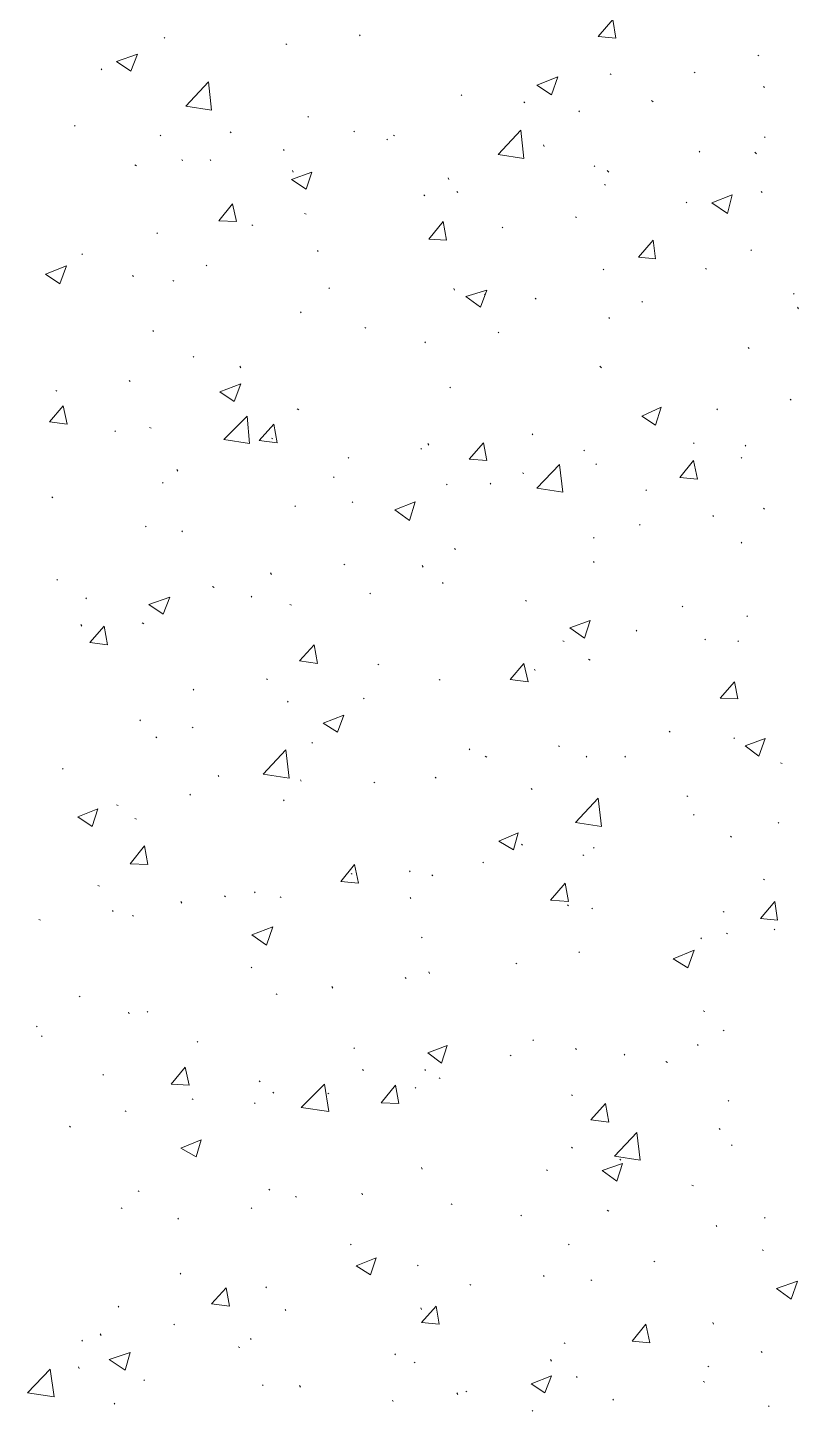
# Model space of a CAD drawing. Header units: millimetres. Extents: x 2928 to 3112, y 1220 to 1280.
# Drawn here: x 2973.707 to 2975.298, y 1248.787 to 1251.642 of the extents above; entities that cross this region are included whole.
import ezdxf

# ---------------------------------------------------------------- set-up
doc = ezdxf.new("R2010")
doc.units = ezdxf.units.MM

msp = doc.modelspace()

# ---------------------------------------------------------------- linework, layer by layer
at = {"color": 92, "linetype": 'Continuous', "lineweight": 13, "true_color": 0x00b800}
for points in [[(2974.88513, 1251.62377), (2974.91513, 1251.65877), (2974.91513, 1251.65877)], [(2974.9218, 1251.62044), (2974.91513, 1251.65877), (2974.91513, 1251.65877)], [(2973.99012, 1251.62044), (2973.98845, 1251.6221), (2973.98845, 1251.6221)], [(2974.39346, 1251.62544), (2974.39179, 1251.6271), (2974.39179, 1251.6271)], [(2974.88513, 1251.62377), (2974.9218, 1251.62044), (2974.9218, 1251.62044)], [(2974.24179, 1251.6071), (2974.24012, 1251.60877), (2974.24012, 1251.60877)], [(2973.89012, 1251.5721), (2973.93345, 1251.5871), (2973.93345, 1251.5871)], [(2973.89012, 1251.5721), (2973.92012, 1251.5521), (2973.92012, 1251.5521)], [(2973.92012, 1251.5521), (2973.93345, 1251.5871), (2973.93345, 1251.5871)], [(2975.2168, 1251.58377), (2975.21513, 1251.58544), (2975.21513, 1251.58544)], [(2973.86012, 1251.55543), (2973.85845, 1251.5571), (2973.85845, 1251.5571)], [(2974.75846, 1251.52377), (2974.8018, 1251.54043), (2974.8018, 1251.54043)], [(2974.78846, 1251.50377), (2974.8018, 1251.54043), (2974.8018, 1251.54043)], [(2974.9118, 1251.54543), (2974.91013, 1251.5471), (2974.91013, 1251.5471)], [(2975.08513, 1251.54877), (2975.08347, 1251.55043), (2975.08347, 1251.55043)], [(2974.03345, 1251.48043), (2974.08012, 1251.53043), (2974.08012, 1251.53043)], [(2974.08679, 1251.4721), (2974.08012, 1251.53043), (2974.08012, 1251.53043)], [(2974.75846, 1251.52377), (2974.78846, 1251.50377), (2974.78846, 1251.50377)], [(2975.22847, 1251.51877), (2975.2268, 1251.52043), (2975.2268, 1251.52043)], [(2974.03345, 1251.48043), (2974.08679, 1251.4721), (2974.08679, 1251.4721)], [(2974.60346, 1251.5021), (2974.60179, 1251.50377), (2974.60179, 1251.50377)], [(2974.73346, 1251.4871), (2974.73179, 1251.48877), (2974.73179, 1251.48877)], [(2974.99847, 1251.48877), (2974.99513, 1251.4921), (2974.99513, 1251.4921)], [(2974.28679, 1251.4571), (2974.28512, 1251.45877), (2974.28512, 1251.45877)], [(2974.8468, 1251.46877), (2974.84513, 1251.47043), (2974.84513, 1251.47043)], [(2973.80511, 1251.43877), (2973.80345, 1251.44043), (2973.80345, 1251.44043)], [(2974.12679, 1251.42543), (2974.12512, 1251.4271), (2974.12512, 1251.4271)], [(2974.38179, 1251.4271), (2974.38012, 1251.42877), (2974.38012, 1251.42877)], [(2974.67846, 1251.38043), (2974.72513, 1251.43043), (2974.72513, 1251.43043)], [(2974.73179, 1251.3721), (2974.72513, 1251.43043), (2974.72513, 1251.43043)], [(2973.98178, 1251.41877), (2973.98012, 1251.42043), (2973.98012, 1251.42043)], [(2974.45012, 1251.41043), (2974.44846, 1251.4121), (2974.44846, 1251.4121)], [(2974.46512, 1251.41877), (2974.46179, 1251.42043), (2974.46179, 1251.42043)], [(2974.77346, 1251.3971), (2974.7718, 1251.40043), (2974.7718, 1251.40043)], [(2975.23014, 1251.41543), (2975.22847, 1251.4171), (2975.22847, 1251.4171)], [(2974.02678, 1251.3671), (2974.02512, 1251.37043), (2974.02512, 1251.37043)], [(2974.08512, 1251.3671), (2974.08345, 1251.37043), (2974.08345, 1251.37043)], [(2974.23679, 1251.38877), (2974.23512, 1251.39043), (2974.23512, 1251.39043)], [(2974.67846, 1251.38043), (2974.73179, 1251.3721), (2974.73179, 1251.3721)], [(2975.09513, 1251.38543), (2975.09347, 1251.3871), (2975.09347, 1251.3871)], [(2975.2118, 1251.3821), (2975.20847, 1251.38543), (2975.20847, 1251.38543)], [(2973.93178, 1251.3571), (2973.92845, 1251.35877), (2973.92845, 1251.35877)], [(2974.25179, 1251.32876), (2974.29345, 1251.34377), (2974.29345, 1251.34377)], [(2974.25512, 1251.34377), (2974.25345, 1251.3471), (2974.25345, 1251.3471)], [(2974.28179, 1251.30876), (2974.29345, 1251.34377), (2974.29345, 1251.34377)], [(2974.87846, 1251.35543), (2974.8768, 1251.3571), (2974.8768, 1251.3571)], [(2974.9068, 1251.34377), (2974.90346, 1251.3471), (2974.90346, 1251.3471)], [(2974.25179, 1251.32876), (2974.28179, 1251.30876), (2974.28179, 1251.30876)], [(2974.57679, 1251.32876), (2974.57513, 1251.3321), (2974.57513, 1251.3321)], [(2974.90013, 1251.3171), (2974.89846, 1251.31876), (2974.89846, 1251.31876)], [(2974.10179, 1251.24376), (2974.13012, 1251.27876), (2974.13012, 1251.27876)], [(2974.13845, 1251.2421), (2974.13012, 1251.27876), (2974.13012, 1251.27876)], [(2974.52679, 1251.29543), (2974.52512, 1251.2971), (2974.52512, 1251.2971)], [(2974.59513, 1251.3021), (2974.59346, 1251.30376), (2974.59346, 1251.30376)], [(2975.06847, 1251.28043), (2975.0668, 1251.2821), (2975.0668, 1251.2821)], [(2975.12013, 1251.28043), (2975.1618, 1251.2971), (2975.1618, 1251.2971)], [(2975.12013, 1251.28043), (2975.1518, 1251.25876), (2975.1518, 1251.25876)], [(2975.1518, 1251.25876), (2975.1618, 1251.2971), (2975.1618, 1251.2971)], [(2975.22347, 1251.3021), (2975.2218, 1251.30376), (2975.2218, 1251.30376)], [(2974.28179, 1251.2571), (2974.27845, 1251.25876), (2974.27845, 1251.25876)], [(2974.84013, 1251.25043), (2974.83846, 1251.2521), (2974.83846, 1251.2521)], [(2974.10179, 1251.24376), (2974.13845, 1251.2421), (2974.13845, 1251.2421)], [(2974.17179, 1251.23376), (2974.17012, 1251.23543), (2974.17012, 1251.23543)], [(2974.53513, 1251.20543), (2974.56513, 1251.2421), (2974.56513, 1251.2421)], [(2974.57179, 1251.20376), (2974.56513, 1251.2421), (2974.56513, 1251.2421)], [(2974.68846, 1251.22876), (2974.68679, 1251.23043), (2974.68679, 1251.23043)], [(2973.97512, 1251.2171), (2973.97345, 1251.21876), (2973.97345, 1251.21876)], [(2974.53513, 1251.20543), (2974.57179, 1251.20376), (2974.57179, 1251.20376)], [(2974.96846, 1251.16876), (2974.99847, 1251.20376), (2974.99847, 1251.20376)], [(2975.00347, 1251.16543), (2974.99847, 1251.20376), (2974.99847, 1251.20376)], [(2973.82011, 1251.17376), (2973.81845, 1251.17543), (2973.81845, 1251.17543)], [(2974.30679, 1251.18043), (2974.30512, 1251.1821), (2974.30512, 1251.1821)], [(2974.96846, 1251.16876), (2975.00347, 1251.16543), (2975.00347, 1251.16543)], [(2975.2018, 1251.1821), (2975.20013, 1251.18376), (2975.20013, 1251.18376)], [(2973.74345, 1251.13376), (2973.78678, 1251.15043), (2973.78678, 1251.15043)], [(2973.77345, 1251.11376), (2973.78678, 1251.15043), (2973.78678, 1251.15043)], [(2974.07679, 1251.15043), (2974.07512, 1251.1521), (2974.07512, 1251.1521)], [(2974.8968, 1251.1421), (2974.89513, 1251.14376), (2974.89513, 1251.14376)], [(2975.10847, 1251.14376), (2975.1068, 1251.14543), (2975.1068, 1251.14543)], [(2973.74345, 1251.13376), (2973.77345, 1251.11376), (2973.77345, 1251.11376)], [(2973.92512, 1251.12876), (2973.92345, 1251.13043), (2973.92345, 1251.13043)], [(2974.00845, 1251.11876), (2974.00678, 1251.12043), (2974.00678, 1251.12043)], [(2974.33012, 1251.10376), (2974.32846, 1251.10543), (2974.32846, 1251.10543)], [(2974.58846, 1251.10043), (2974.58679, 1251.10376), (2974.58679, 1251.10376)], [(2974.61179, 1251.08709), (2974.65513, 1251.10043), (2974.65513, 1251.10043)], [(2974.61179, 1251.08709), (2974.64179, 1251.06543), (2974.64179, 1251.06543)], [(2974.64179, 1251.06543), (2974.65513, 1251.10043), (2974.65513, 1251.10043)], [(2974.65179, 1251.09043), (2974.65013, 1251.09209), (2974.65013, 1251.09209)], [(2974.75679, 1251.08209), (2974.75513, 1251.08376), (2974.75513, 1251.08376)], [(2975.29014, 1251.09209), (2975.28847, 1251.09376), (2975.28847, 1251.09376)], [(2974.27179, 1251.05376), (2974.27012, 1251.05543), (2974.27012, 1251.05543)], [(2974.9768, 1251.07543), (2974.97513, 1251.07709), (2974.97513, 1251.07709)], [(2975.29847, 1251.06209), (2975.2968, 1251.06543), (2975.2968, 1251.06543)], [(2974.40512, 1251.02209), (2974.40346, 1251.02376), (2974.40346, 1251.02376)], [(2974.90846, 1251.04209), (2974.9068, 1251.04376), (2974.9068, 1251.04376)], [(2973.96678, 1251.01543), (2973.96512, 1251.01709), (2973.96512, 1251.01709)], [(2974.52846, 1250.99209), (2974.52679, 1250.99376), (2974.52679, 1250.99376)], [(2974.68013, 1251.01209), (2974.67846, 1251.01376), (2974.67846, 1251.01376)], [(2975.1968, 1250.98043), (2975.19513, 1250.98209), (2975.19513, 1250.98209)], [(2974.05012, 1250.96209), (2974.04845, 1250.96376), (2974.04845, 1250.96376)], [(2974.14679, 1250.94043), (2974.14512, 1250.94376), (2974.14512, 1250.94376)], [(2974.8918, 1250.94043), (2974.88846, 1250.94376), (2974.88846, 1250.94376)], [(2973.91845, 1250.91209), (2973.91678, 1250.91376), (2973.91678, 1250.91376)], [(2973.76678, 1250.89209), (2973.76511, 1250.89376), (2973.76511, 1250.89376)], [(2974.10345, 1250.89043), (2974.14679, 1250.90709), (2974.14679, 1250.90709)], [(2974.10345, 1250.89043), (2974.13345, 1250.87043), (2974.13345, 1250.87043)], [(2974.13345, 1250.87043), (2974.14679, 1250.90709), (2974.14679, 1250.90709)], [(2974.58013, 1250.89876), (2974.57846, 1250.90043), (2974.57846, 1250.90043)], [(2973.75178, 1250.82876), (2973.78011, 1250.86209), (2973.78011, 1250.86209)], [(2973.78845, 1250.82376), (2973.78011, 1250.86209), (2973.78011, 1250.86209)], [(2974.26679, 1250.85376), (2974.26345, 1250.85542), (2974.26345, 1250.85542)], [(2974.97513, 1250.84042), (2975.01513, 1250.85876), (2975.01513, 1250.85876)], [(2975.00347, 1250.82209), (2975.01513, 1250.85876), (2975.01513, 1250.85876)], [(2975.1318, 1250.85376), (2975.13013, 1250.85542), (2975.13013, 1250.85542)], [(2975.28347, 1250.87376), (2975.2818, 1250.87543), (2975.2818, 1250.87543)], [(2973.75178, 1250.82876), (2973.78845, 1250.82376), (2973.78845, 1250.82376)], [(2974.11179, 1250.79209), (2974.16012, 1250.84042), (2974.16012, 1250.84042)], [(2974.16512, 1250.78376), (2974.16012, 1250.84042), (2974.16012, 1250.84042)], [(2974.18512, 1250.79042), (2974.21512, 1250.82376), (2974.21512, 1250.82376)], [(2974.22179, 1250.78542), (2974.21512, 1250.82376), (2974.21512, 1250.82376)], [(2974.97513, 1250.84042), (2975.00347, 1250.82209), (2975.00347, 1250.82209)], [(2973.88845, 1250.80876), (2973.88678, 1250.81042), (2973.88678, 1250.81042)], [(2973.96178, 1250.81542), (2973.95845, 1250.81709), (2973.95845, 1250.81709)], [(2974.21345, 1250.79376), (2974.21012, 1250.79542), (2974.21012, 1250.79542)], [(2974.75013, 1250.80209), (2974.74846, 1250.80376), (2974.74846, 1250.80376)], [(2974.11179, 1250.79209), (2974.16512, 1250.78376), (2974.16512, 1250.78376)], [(2974.18512, 1250.79042), (2974.22179, 1250.78542), (2974.22179, 1250.78542)], [(2974.52012, 1250.77209), (2974.51846, 1250.77376), (2974.51846, 1250.77376)], [(2974.53513, 1250.78042), (2974.53346, 1250.78376), (2974.53346, 1250.78376)], [(2974.61846, 1250.75209), (2974.64846, 1250.78542), (2974.64846, 1250.78542)], [(2974.65513, 1250.74876), (2974.64846, 1250.78542), (2974.64846, 1250.78542)], [(2974.8568, 1250.76876), (2974.85513, 1250.77042), (2974.85513, 1250.77042)], [(2975.08347, 1250.78376), (2975.0818, 1250.78542), (2975.0818, 1250.78542)], [(2975.19013, 1250.77876), (2975.18847, 1250.78042), (2975.18847, 1250.78042)], [(2974.37012, 1250.75376), (2974.36846, 1250.75542), (2974.36846, 1250.75542)], [(2974.61846, 1250.75209), (2974.65513, 1250.74876), (2974.65513, 1250.74876)], [(2974.75846, 1250.69209), (2974.80513, 1250.74042), (2974.80513, 1250.74042)], [(2974.8118, 1250.68376), (2974.80513, 1250.74042), (2974.80513, 1250.74042)], [(2974.8818, 1250.74042), (2974.88013, 1250.74209), (2974.88013, 1250.74209)], [(2975.05347, 1250.71376), (2975.0818, 1250.74876), (2975.0818, 1250.74876)], [(2975.09013, 1250.71042), (2975.0818, 1250.74876), (2975.0818, 1250.74876)], [(2975.1818, 1250.75376), (2975.18013, 1250.75542), (2975.18013, 1250.75542)], [(2974.01678, 1250.72709), (2974.01512, 1250.73042), (2974.01512, 1250.73042)], [(2974.34012, 1250.71376), (2974.33846, 1250.71542), (2974.33846, 1250.71542)], [(2974.73179, 1250.72209), (2974.72846, 1250.72376), (2974.72846, 1250.72376)], [(2975.05347, 1250.71376), (2975.09013, 1250.71042), (2975.09013, 1250.71042)], [(2973.98678, 1250.70209), (2973.98512, 1250.70376), (2973.98512, 1250.70376)], [(2974.57346, 1250.69876), (2974.57179, 1250.70042), (2974.57179, 1250.70042)], [(2974.66346, 1250.70042), (2974.66179, 1250.70209), (2974.66179, 1250.70209)], [(2974.75846, 1250.69209), (2974.8118, 1250.68376), (2974.8118, 1250.68376)], [(2974.98513, 1250.68709), (2974.98346, 1250.68876), (2974.98346, 1250.68876)], [(2973.75845, 1250.67209), (2973.75678, 1250.67376), (2973.75678, 1250.67376)], [(2974.26012, 1250.65376), (2974.25845, 1250.65542), (2974.25845, 1250.65542)], [(2974.37846, 1250.66209), (2974.37679, 1250.66376), (2974.37679, 1250.66376)], [(2974.46512, 1250.64709), (2974.50679, 1250.66376), (2974.50679, 1250.66376)], [(2974.49512, 1250.62542), (2974.50679, 1250.66376), (2974.50679, 1250.66376)], [(2974.46512, 1250.64709), (2974.49512, 1250.62542), (2974.49512, 1250.62542)], [(2975.12347, 1250.63376), (2975.1218, 1250.63542), (2975.1218, 1250.63542)], [(2975.22847, 1250.64876), (2975.2268, 1250.65042), (2975.2268, 1250.65042)], [(2973.95178, 1250.61209), (2973.95012, 1250.61375), (2973.95012, 1250.61375)], [(2974.02678, 1250.60209), (2974.02512, 1250.60375), (2974.02512, 1250.60375)], [(2974.9718, 1250.61542), (2974.97013, 1250.61709), (2974.97013, 1250.61709)], [(2974.59013, 1250.56542), (2974.58846, 1250.56709), (2974.58846, 1250.56709)], [(2974.8768, 1250.58875), (2974.87513, 1250.59042), (2974.87513, 1250.59042)], [(2975.1818, 1250.57875), (2975.18013, 1250.58042), (2975.18013, 1250.58042)], [(2974.8768, 1250.53875), (2974.87513, 1250.54042), (2974.87513, 1250.54042)], [(2974.21012, 1250.51375), (2974.20845, 1250.51709), (2974.20845, 1250.51709)], [(2974.36179, 1250.53375), (2974.36012, 1250.53542), (2974.36012, 1250.53542)], [(2974.52346, 1250.52875), (2974.52179, 1250.53209), (2974.52179, 1250.53209)], [(2973.76845, 1250.50209), (2973.76678, 1250.50375), (2973.76678, 1250.50375)], [(2974.09179, 1250.48709), (2974.08845, 1250.48875), (2974.08845, 1250.48875)], [(2974.56513, 1250.49542), (2974.56346, 1250.49709), (2974.56346, 1250.49709)], [(2973.82845, 1250.46375), (2973.82678, 1250.46542), (2973.82678, 1250.46542)], [(2973.95678, 1250.45209), (2974.00012, 1250.46709), (2974.00012, 1250.46709)], [(2973.95678, 1250.45209), (2973.98678, 1250.43209), (2973.98678, 1250.43209)], [(2973.98678, 1250.43209), (2974.00012, 1250.46709), (2974.00012, 1250.46709)], [(2974.17012, 1250.46709), (2974.16845, 1250.46875), (2974.16845, 1250.46875)], [(2974.25179, 1250.45042), (2974.24845, 1250.45209), (2974.24845, 1250.45209)], [(2974.41512, 1250.47375), (2974.41346, 1250.47542), (2974.41346, 1250.47542)], [(2974.73679, 1250.45875), (2974.73513, 1250.46042), (2974.73513, 1250.46042)], [(2975.06013, 1250.44709), (2975.05847, 1250.44875), (2975.05847, 1250.44875)], [(2975.19347, 1250.42709), (2975.1918, 1250.42875), (2975.1918, 1250.42875)], [(2973.81845, 1250.40709), (2973.81678, 1250.41042), (2973.81678, 1250.41042)], [(2973.83512, 1250.37375), (2973.86512, 1250.40709), (2973.86512, 1250.40709)], [(2973.87178, 1250.36875), (2973.86512, 1250.40709), (2973.86512, 1250.40709)], [(2973.94678, 1250.41209), (2973.94345, 1250.41375), (2973.94345, 1250.41375)], [(2974.8268, 1250.40375), (2974.86846, 1250.41875), (2974.86846, 1250.41875)], [(2974.8268, 1250.40375), (2974.8568, 1250.38208), (2974.8568, 1250.38208)], [(2974.8568, 1250.38208), (2974.86846, 1250.41875), (2974.86846, 1250.41875)], [(2974.96513, 1250.39709), (2974.96346, 1250.39875), (2974.96346, 1250.39875)], [(2973.83512, 1250.37375), (2973.87178, 1250.36875), (2973.87178, 1250.36875)], [(2974.26845, 1250.33542), (2974.29846, 1250.36875), (2974.29846, 1250.36875)], [(2974.30512, 1250.33042), (2974.29846, 1250.36875), (2974.29846, 1250.36875)], [(2974.81513, 1250.37542), (2974.8118, 1250.37708), (2974.8118, 1250.37708)], [(2975.1068, 1250.37875), (2975.10513, 1250.38042), (2975.10513, 1250.38042)], [(2975.17513, 1250.37542), (2975.17347, 1250.37708), (2975.17347, 1250.37708)], [(2974.86846, 1250.33708), (2974.86513, 1250.33875), (2974.86513, 1250.33875)], [(2974.26845, 1250.33542), (2974.30512, 1250.33042), (2974.30512, 1250.33042)], [(2974.43179, 1250.32708), (2974.43012, 1250.32875), (2974.43012, 1250.32875)], [(2974.70346, 1250.29708), (2974.73179, 1250.33042), (2974.73179, 1250.33042)], [(2974.74013, 1250.29208), (2974.73179, 1250.33042), (2974.73179, 1250.33042)], [(2974.75513, 1250.31542), (2974.75346, 1250.31875), (2974.75346, 1250.31875)], [(2974.20179, 1250.29708), (2974.20012, 1250.29875), (2974.20012, 1250.29875)], [(2974.55846, 1250.29542), (2974.55679, 1250.29708), (2974.55679, 1250.29708)], [(2974.70346, 1250.29708), (2974.74013, 1250.29208), (2974.74013, 1250.29208)], [(2975.1368, 1250.25875), (2975.1668, 1250.29208), (2975.1668, 1250.29208)], [(2975.17347, 1250.25708), (2975.1668, 1250.29208), (2975.1668, 1250.29208)], [(2974.05012, 1250.27542), (2974.04845, 1250.27708), (2974.04845, 1250.27708)], [(2974.24512, 1250.25042), (2974.24345, 1250.25208), (2974.24345, 1250.25208)], [(2974.40179, 1250.25708), (2974.40012, 1250.25875), (2974.40012, 1250.25875)], [(2975.1368, 1250.25875), (2975.17347, 1250.25708), (2975.17347, 1250.25708)], [(2974.31679, 1250.20708), (2974.36012, 1250.22375), (2974.36012, 1250.22375)], [(2974.34679, 1250.18875), (2974.36012, 1250.22375), (2974.36012, 1250.22375)], [(2973.94012, 1250.21208), (2973.93845, 1250.21375), (2973.93845, 1250.21375)], [(2974.04845, 1250.19708), (2974.04678, 1250.19875), (2974.04678, 1250.19875)], [(2974.31679, 1250.20708), (2974.34679, 1250.18875), (2974.34679, 1250.18875)], [(2973.97345, 1250.17708), (2973.97178, 1250.17875), (2973.97178, 1250.17875)], [(2974.29512, 1250.16542), (2974.29345, 1250.16708), (2974.29345, 1250.16708)], [(2975.03347, 1250.18875), (2975.0318, 1250.19042), (2975.0318, 1250.19042)], [(2975.1668, 1250.17542), (2975.16513, 1250.17708), (2975.16513, 1250.17708)], [(2975.18847, 1250.16041), (2975.23014, 1250.17542), (2975.23014, 1250.17542)], [(2975.2168, 1250.13875), (2975.23014, 1250.17542), (2975.23014, 1250.17542)], [(2974.19345, 1250.10208), (2974.24012, 1250.15208), (2974.24012, 1250.15208)], [(2974.24679, 1250.09375), (2974.24012, 1250.15208), (2974.24012, 1250.15208)], [(2974.62013, 1250.15208), (2974.61846, 1250.15375), (2974.61846, 1250.15375)], [(2974.65513, 1250.13708), (2974.65179, 1250.13875), (2974.65179, 1250.13875)], [(2974.80513, 1250.15875), (2974.80346, 1250.16041), (2974.80346, 1250.16041)], [(2974.8618, 1250.13708), (2974.86013, 1250.13875), (2974.86013, 1250.13875)], [(2974.9418, 1250.13708), (2974.94013, 1250.13875), (2974.94013, 1250.13875)], [(2975.18847, 1250.16041), (2975.2168, 1250.13875), (2975.2168, 1250.13875)], [(2973.78011, 1250.11208), (2973.77845, 1250.11375), (2973.77845, 1250.11375)], [(2975.26514, 1250.12375), (2975.2618, 1250.12541), (2975.2618, 1250.12541)], [(2974.10179, 1250.09708), (2974.10012, 1250.09875), (2974.10012, 1250.09875)], [(2974.19345, 1250.10208), (2974.24679, 1250.09375), (2974.24679, 1250.09375)], [(2974.27179, 1250.08708), (2974.27012, 1250.09041), (2974.27012, 1250.09041)], [(2974.42346, 1250.08375), (2974.42179, 1250.08541), (2974.42179, 1250.08541)], [(2974.55013, 1250.09375), (2974.54846, 1250.09541), (2974.54846, 1250.09541)], [(2974.04345, 1250.05875), (2974.04178, 1250.06041), (2974.04178, 1250.06041)], [(2974.74846, 1250.07041), (2974.74679, 1250.07208), (2974.74679, 1250.07208)], [(2974.83846, 1250.00208), (2974.88513, 1250.05208), (2974.88513, 1250.05208)], [(2974.8918, 1249.99375), (2974.88513, 1250.05208), (2974.88513, 1250.05208)], [(2975.07013, 1250.05541), (2975.06847, 1250.05708), (2975.06847, 1250.05708)], [(2973.81011, 1250.01375), (2973.85178, 1250.03041), (2973.85178, 1250.03041)], [(2973.84012, 1249.99375), (2973.85178, 1250.03041), (2973.85178, 1250.03041)], [(2973.89345, 1250.03708), (2973.89012, 1250.03875), (2973.89012, 1250.03875)], [(2974.23679, 1250.04708), (2974.23512, 1250.04875), (2974.23512, 1250.04875)], [(2973.81011, 1250.01375), (2973.84012, 1249.99375), (2973.84012, 1249.99375)], [(2973.93178, 1250.00875), (2973.92845, 1250.01041), (2973.92845, 1250.01041)], [(2974.83846, 1250.00208), (2974.8918, 1249.99375), (2974.8918, 1249.99375)], [(2975.08347, 1250.01708), (2975.0818, 1250.01875), (2975.0818, 1250.01875)], [(2975.25847, 1250.00041), (2975.2568, 1250.00208), (2975.2568, 1250.00208)], [(2974.68013, 1249.96375), (2974.72013, 1249.98041), (2974.72013, 1249.98041)], [(2974.71013, 1249.94541), (2974.72013, 1249.98041), (2974.72013, 1249.98041)], [(2975.16013, 1249.97208), (2975.15847, 1249.97375), (2975.15847, 1249.97375)], [(2973.91845, 1249.91708), (2973.94845, 1249.95375), (2973.94845, 1249.95375)], [(2973.95512, 1249.91541), (2973.94845, 1249.95375), (2973.94845, 1249.95375)], [(2974.68013, 1249.96375), (2974.71013, 1249.94541), (2974.71013, 1249.94541)], [(2974.72846, 1249.95541), (2974.72679, 1249.95708), (2974.72679, 1249.95708)], [(2974.8768, 1249.94875), (2974.87513, 1249.95041), (2974.87513, 1249.95041)], [(2973.91845, 1249.91708), (2973.95512, 1249.91541), (2973.95512, 1249.91541)], [(2974.35346, 1249.88041), (2974.38179, 1249.91541), (2974.38179, 1249.91541)], [(2974.39012, 1249.87708), (2974.38179, 1249.91541), (2974.38179, 1249.91541)], [(2974.64846, 1249.91874), (2974.64679, 1249.92041), (2974.64679, 1249.92041)], [(2974.85513, 1249.93375), (2974.85346, 1249.93541), (2974.85346, 1249.93541)], [(2974.35346, 1249.88041), (2974.39012, 1249.87708), (2974.39012, 1249.87708)], [(2974.37679, 1249.89541), (2974.37512, 1249.89708), (2974.37512, 1249.89708)], [(2974.49679, 1249.90041), (2974.49512, 1249.90208), (2974.49512, 1249.90208)], [(2974.54346, 1249.89208), (2974.54179, 1249.89374), (2974.54179, 1249.89374)], [(2975.22847, 1249.88374), (2975.2268, 1249.88541), (2975.2268, 1249.88541)], [(2973.85512, 1249.87041), (2973.85178, 1249.87208), (2973.85178, 1249.87208)], [(2974.17679, 1249.85708), (2974.17512, 1249.85874), (2974.17512, 1249.85874)], [(2974.7868, 1249.84208), (2974.8168, 1249.87708), (2974.8168, 1249.87708)], [(2974.82346, 1249.83874), (2974.8168, 1249.87708), (2974.8168, 1249.87708)], [(2974.02512, 1249.83541), (2974.02345, 1249.83874), (2974.02345, 1249.83874)], [(2974.11512, 1249.84874), (2974.11345, 1249.85041), (2974.11345, 1249.85041)], [(2974.23012, 1249.84708), (2974.22845, 1249.84874), (2974.22845, 1249.84874)], [(2974.49846, 1249.84541), (2974.49679, 1249.84708), (2974.49679, 1249.84708)], [(2974.7868, 1249.84208), (2974.82346, 1249.83874), (2974.82346, 1249.83874)], [(2974.82346, 1249.83041), (2974.8218, 1249.83208), (2974.8218, 1249.83208)], [(2974.87346, 1249.82374), (2974.8718, 1249.82541), (2974.8718, 1249.82541)], [(2975.22013, 1249.80374), (2975.25014, 1249.83874), (2975.25014, 1249.83874)], [(2975.25514, 1249.80041), (2975.25014, 1249.83874), (2975.25014, 1249.83874)], [(2973.73345, 1249.80041), (2973.73011, 1249.80208), (2973.73011, 1249.80208)], [(2973.88345, 1249.81874), (2973.88178, 1249.82041), (2973.88178, 1249.82041)], [(2973.92512, 1249.80874), (2973.92345, 1249.81041), (2973.92345, 1249.81041)], [(2975.14513, 1249.81708), (2975.14347, 1249.81874), (2975.14347, 1249.81874)], [(2975.22013, 1249.80374), (2975.25514, 1249.80041), (2975.25514, 1249.80041)], [(2974.17012, 1249.77041), (2974.21345, 1249.78708), (2974.21345, 1249.78708)], [(2974.17012, 1249.77041), (2974.20012, 1249.74874), (2974.20012, 1249.74874)], [(2974.20012, 1249.74874), (2974.21345, 1249.78708), (2974.21345, 1249.78708)], [(2975.1518, 1249.77208), (2975.15013, 1249.77374), (2975.15013, 1249.77374)], [(2975.25014, 1249.78041), (2975.24847, 1249.78208), (2975.24847, 1249.78208)], [(2974.52179, 1249.76374), (2974.52012, 1249.76541), (2974.52012, 1249.76541)], [(2975.04013, 1249.72041), (2975.08347, 1249.73874), (2975.08347, 1249.73874)], [(2975.07013, 1249.70208), (2975.08347, 1249.73874), (2975.08347, 1249.73874)], [(2975.09847, 1249.76208), (2975.0968, 1249.76374), (2975.0968, 1249.76374)], [(2974.71679, 1249.71041), (2974.71513, 1249.71208), (2974.71513, 1249.71208)], [(2974.8468, 1249.73374), (2974.84513, 1249.73541), (2974.84513, 1249.73541)], [(2975.04013, 1249.72041), (2975.07013, 1249.70208), (2975.07013, 1249.70208)], [(2974.17012, 1249.70208), (2974.16845, 1249.70374), (2974.16845, 1249.70374)], [(2974.48846, 1249.68041), (2974.48679, 1249.68207), (2974.48679, 1249.68207)], [(2974.53679, 1249.69041), (2974.53513, 1249.69374), (2974.53513, 1249.69374)], [(2974.33679, 1249.66041), (2974.33512, 1249.66374), (2974.33512, 1249.66374)], [(2973.81511, 1249.64207), (2973.81345, 1249.64374), (2973.81345, 1249.64374)], [(2974.22179, 1249.64707), (2974.22012, 1249.64874), (2974.22012, 1249.64874)], [(2973.91678, 1249.60707), (2973.91512, 1249.61041), (2973.91512, 1249.61041)], [(2973.95512, 1249.61041), (2973.95345, 1249.61207), (2973.95345, 1249.61207)], [(2975.10513, 1249.61207), (2975.1018, 1249.61374), (2975.1018, 1249.61374)], [(2973.72678, 1249.58041), (2973.72511, 1249.58207), (2973.72511, 1249.58207)], [(2975.14513, 1249.57207), (2975.14347, 1249.57374), (2975.14347, 1249.57374)], [(2973.73678, 1249.56041), (2973.73511, 1249.56207), (2973.73511, 1249.56207)], [(2974.05845, 1249.54874), (2974.05678, 1249.55041), (2974.05678, 1249.55041)], [(2974.53346, 1249.52707), (2974.57346, 1249.54207), (2974.57346, 1249.54207)], [(2974.56179, 1249.50541), (2974.57346, 1249.54207), (2974.57346, 1249.54207)], [(2974.75179, 1249.55207), (2974.75013, 1249.55374), (2974.75013, 1249.55374)], [(2975.0918, 1249.54207), (2975.09013, 1249.54374), (2975.09013, 1249.54374)], [(2974.38179, 1249.53541), (2974.38012, 1249.53707), (2974.38012, 1249.53707)], [(2974.53346, 1249.52707), (2974.56179, 1249.50541), (2974.56179, 1249.50541)], [(2974.70513, 1249.52041), (2974.70346, 1249.52207), (2974.70346, 1249.52207)], [(2974.84013, 1249.53374), (2974.83846, 1249.53541), (2974.83846, 1249.53541)], [(2974.94013, 1249.52207), (2974.93846, 1249.52374), (2974.93846, 1249.52374)], [(2975.02847, 1249.50707), (2975.02513, 1249.50874), (2975.02513, 1249.50874)], [(2973.86345, 1249.48041), (2973.86178, 1249.48207), (2973.86178, 1249.48207)], [(2974.00345, 1249.46207), (2974.03178, 1249.49707), (2974.03178, 1249.49707)], [(2974.04012, 1249.4604), (2974.03178, 1249.49707), (2974.03178, 1249.49707)], [(2974.40012, 1249.49041), (2974.39846, 1249.49207), (2974.39846, 1249.49207)], [(2974.52846, 1249.49041), (2974.52679, 1249.49207), (2974.52679, 1249.49207)], [(2974.00345, 1249.46207), (2974.04012, 1249.4604), (2974.04012, 1249.4604)], [(2974.18679, 1249.46707), (2974.18512, 1249.46874), (2974.18512, 1249.46874)], [(2974.27179, 1249.41374), (2974.32012, 1249.46207), (2974.32012, 1249.46207)], [(2974.32846, 1249.4054), (2974.32012, 1249.46207), (2974.32012, 1249.46207)], [(2974.43679, 1249.42374), (2974.46679, 1249.4604), (2974.46679, 1249.4604)], [(2974.47346, 1249.42207), (2974.46679, 1249.4604), (2974.46679, 1249.4604)], [(2974.50846, 1249.45374), (2974.50679, 1249.4554), (2974.50679, 1249.4554)], [(2974.55846, 1249.47374), (2974.55679, 1249.47541), (2974.55679, 1249.47541)], [(2974.04845, 1249.4304), (2974.04678, 1249.43207), (2974.04678, 1249.43207)], [(2974.17679, 1249.42207), (2974.17512, 1249.42374), (2974.17512, 1249.42374)], [(2974.21512, 1249.44374), (2974.21345, 1249.4454), (2974.21345, 1249.4454)], [(2974.32846, 1249.44207), (2974.32679, 1249.44374), (2974.32679, 1249.44374)], [(2974.43679, 1249.42374), (2974.47346, 1249.42207), (2974.47346, 1249.42207)], [(2974.8318, 1249.43874), (2974.83013, 1249.4404), (2974.83013, 1249.4404)], [(2975.15513, 1249.42707), (2975.15347, 1249.42874), (2975.15347, 1249.42874)], [(2973.91012, 1249.4054), (2973.90845, 1249.40707), (2973.90845, 1249.40707)], [(2974.27179, 1249.41374), (2974.32846, 1249.4054), (2974.32846, 1249.4054)], [(2974.87013, 1249.38874), (2974.90013, 1249.42207), (2974.90013, 1249.42207)], [(2974.9068, 1249.38374), (2974.90013, 1249.42207), (2974.90013, 1249.42207)], [(2973.79511, 1249.37374), (2973.79345, 1249.3754), (2973.79345, 1249.3754)], [(2974.87013, 1249.38874), (2974.9068, 1249.38374), (2974.9068, 1249.38374)], [(2975.1368, 1249.36874), (2975.13513, 1249.3704), (2975.13513, 1249.3704)], [(2974.02345, 1249.3304), (2974.06512, 1249.34707), (2974.06512, 1249.34707)], [(2974.05512, 1249.31207), (2974.06512, 1249.34707), (2974.06512, 1249.34707)], [(2974.91846, 1249.31374), (2974.96513, 1249.36207), (2974.96513, 1249.36207)], [(2974.9718, 1249.3054), (2974.96513, 1249.36207), (2974.96513, 1249.36207)], [(2974.02345, 1249.3304), (2974.05512, 1249.31207), (2974.05512, 1249.31207)], [(2974.8318, 1249.3304), (2974.83013, 1249.33207), (2974.83013, 1249.33207)], [(2974.91846, 1249.31374), (2974.9718, 1249.3054), (2974.9718, 1249.3054)], [(2975.1618, 1249.3354), (2975.16013, 1249.33707), (2975.16013, 1249.33707)], [(2974.52179, 1249.28707), (2974.52012, 1249.2904), (2974.52012, 1249.2904)], [(2974.78013, 1249.28374), (2974.77846, 1249.2854), (2974.77846, 1249.2854)], [(2974.89346, 1249.28374), (2974.93513, 1249.29874), (2974.93513, 1249.29874)], [(2974.89346, 1249.28374), (2974.92346, 1249.26207), (2974.92346, 1249.26207)], [(2974.92346, 1249.26207), (2974.93513, 1249.29874), (2974.93513, 1249.29874)], [(2974.9318, 1249.3054), (2974.93013, 1249.30707), (2974.93013, 1249.30707)], [(2975.0818, 1249.25207), (2975.07847, 1249.25374), (2975.07847, 1249.25374)], [(2973.93678, 1249.2404), (2973.93512, 1249.24207), (2973.93512, 1249.24207)], [(2974.20679, 1249.24374), (2974.20512, 1249.2454), (2974.20512, 1249.2454)], [(2974.26179, 1249.22873), (2974.26012, 1249.2304), (2974.26012, 1249.2304)], [(2974.39846, 1249.23374), (2974.39679, 1249.23707), (2974.39679, 1249.23707)], [(2973.90178, 1249.2054), (2973.90012, 1249.20707), (2973.90012, 1249.20707)], [(2974.17012, 1249.2054), (2974.16845, 1249.20707), (2974.16845, 1249.20707)], [(2974.58346, 1249.21373), (2974.58179, 1249.2154), (2974.58179, 1249.2154)], [(2974.9068, 1249.2004), (2974.90346, 1249.20207), (2974.90346, 1249.20207)], [(2974.01845, 1249.18373), (2974.01678, 1249.1854), (2974.01678, 1249.1854)], [(2974.72679, 1249.1904), (2974.72513, 1249.19207), (2974.72513, 1249.19207)], [(2975.13013, 1249.16873), (2975.12847, 1249.1704), (2975.12847, 1249.1704)], [(2975.23014, 1249.1854), (2975.22847, 1249.18707), (2975.22847, 1249.18707)], [(2974.37512, 1249.1304), (2974.37346, 1249.13207), (2974.37346, 1249.13207)], [(2974.82513, 1249.1304), (2974.82346, 1249.13207), (2974.82346, 1249.13207)], [(2975.2268, 1249.11873), (2975.22347, 1249.1204), (2975.22347, 1249.1204)], [(2974.38512, 1249.08707), (2974.42679, 1249.10373), (2974.42679, 1249.10373)], [(2974.38512, 1249.08707), (2974.41512, 1249.06873), (2974.41512, 1249.06873)], [(2974.41512, 1249.06873), (2974.42679, 1249.10373), (2974.42679, 1249.10373)], [(2974.51346, 1249.08707), (2974.51179, 1249.08873), (2974.51179, 1249.08873)], [(2975.0018, 1249.0954), (2975.00013, 1249.09707), (2975.00013, 1249.09707)], [(2974.02345, 1249.0704), (2974.02178, 1249.07207), (2974.02178, 1249.07207)], [(2974.77346, 1249.0654), (2974.7718, 1249.06707), (2974.7718, 1249.06707)], [(2974.8718, 1249.05707), (2974.87013, 1249.05873), (2974.87013, 1249.05873)], [(2975.25347, 1249.0404), (2975.2968, 1249.0554), (2975.2968, 1249.0554)], [(2975.28347, 1249.01873), (2975.2968, 1249.0554), (2975.2968, 1249.0554)], [(2974.08679, 1249.00873), (2974.11679, 1249.04207), (2974.11679, 1249.04207)], [(2974.12345, 1249.00373), (2974.11679, 1249.04207), (2974.11679, 1249.04207)], [(2974.20012, 1249.04207), (2974.19845, 1249.04373), (2974.19845, 1249.04373)], [(2974.62179, 1249.04707), (2974.62013, 1249.04873), (2974.62013, 1249.04873)], [(2975.25347, 1249.0404), (2975.28347, 1249.01873), (2975.28347, 1249.01873)], [(2973.89512, 1249.00207), (2973.89345, 1249.00373), (2973.89345, 1249.00373)], [(2974.08679, 1249.00873), (2974.12345, 1249.00373), (2974.12345, 1249.00373)], [(2974.24012, 1248.9954), (2974.23845, 1248.99707), (2974.23845, 1248.99707)], [(2974.52012, 1248.99707), (2974.51846, 1249.0004), (2974.51846, 1249.0004)], [(2974.52012, 1248.9704), (2974.55013, 1249.00373), (2974.55013, 1249.00373)], [(2974.55679, 1248.96706), (2974.55013, 1249.00373), (2974.55013, 1249.00373)], [(2974.01012, 1248.9654), (2974.00845, 1248.96706), (2974.00845, 1248.96706)], [(2974.52012, 1248.9704), (2974.55679, 1248.96706), (2974.55679, 1248.96706)], [(2974.95513, 1248.93206), (2974.98346, 1248.96706), (2974.98346, 1248.96706)], [(2974.9918, 1248.92873), (2974.98346, 1248.96706), (2974.98346, 1248.96706)], [(2975.12347, 1248.96706), (2975.1218, 1248.9704), (2975.1218, 1248.9704)], [(2973.85845, 1248.94373), (2973.85678, 1248.94706), (2973.85678, 1248.94706)], [(2973.82011, 1248.93206), (2973.81845, 1248.93373), (2973.81845, 1248.93373)], [(2974.14512, 1248.91873), (2974.14179, 1248.9204), (2974.14179, 1248.9204)], [(2974.16845, 1248.9354), (2974.16679, 1248.93706), (2974.16679, 1248.93706)], [(2974.8168, 1248.92706), (2974.81513, 1248.92873), (2974.81513, 1248.92873)], [(2974.95513, 1248.93206), (2974.9918, 1248.92873), (2974.9918, 1248.92873)], [(2975.22347, 1248.90873), (2975.2218, 1248.9104), (2975.2218, 1248.9104)], [(2973.87512, 1248.89373), (2973.91845, 1248.90873), (2973.91845, 1248.90873)], [(2973.87512, 1248.89373), (2973.90845, 1248.87206), (2973.90845, 1248.87206)], [(2973.90845, 1248.87206), (2973.91845, 1248.90873), (2973.91845, 1248.90873)], [(2974.46679, 1248.90373), (2974.46512, 1248.9054), (2974.46512, 1248.9054)], [(2974.50679, 1248.88706), (2974.50512, 1248.88873), (2974.50512, 1248.88873)], [(2974.78846, 1248.8904), (2974.7868, 1248.89373), (2974.7868, 1248.89373)], [(2973.70678, 1248.8254), (2973.75345, 1248.87373), (2973.75345, 1248.87373)], [(2973.76178, 1248.81706), (2973.75345, 1248.87373), (2973.75345, 1248.87373)], [(2973.81345, 1248.8754), (2973.81178, 1248.87873), (2973.81178, 1248.87873)], [(2973.94845, 1248.8504), (2973.94678, 1248.85206), (2973.94678, 1248.85206)], [(2974.74679, 1248.84373), (2974.78846, 1248.8604), (2974.78846, 1248.8604)], [(2974.77513, 1248.8254), (2974.78846, 1248.8604), (2974.78846, 1248.8604)], [(2974.8418, 1248.85706), (2974.84013, 1248.85873), (2974.84013, 1248.85873)], [(2975.11347, 1248.87873), (2975.1118, 1248.8804), (2975.1118, 1248.8804)], [(2973.70678, 1248.8254), (2973.76178, 1248.81706), (2973.76178, 1248.81706)], [(2974.19345, 1248.8404), (2974.19179, 1248.84206), (2974.19179, 1248.84206)], [(2974.27012, 1248.83706), (2974.26845, 1248.8404), (2974.26845, 1248.8404)], [(2974.59513, 1248.82206), (2974.59346, 1248.8254), (2974.59346, 1248.8254)], [(2974.61346, 1248.82706), (2974.61179, 1248.82873), (2974.61179, 1248.82873)], [(2974.74679, 1248.84373), (2974.77513, 1248.8254), (2974.77513, 1248.8254)], [(2975.10513, 1248.84706), (2975.1018, 1248.84873), (2975.1018, 1248.84873)], [(2973.88678, 1248.80206), (2973.88512, 1248.80373), (2973.88512, 1248.80373)], [(2974.46179, 1248.80706), (2974.46012, 1248.8104), (2974.46012, 1248.8104)], [(2974.9168, 1248.8104), (2974.91513, 1248.81206), (2974.91513, 1248.81206)], [(2975.23847, 1248.79706), (2975.2368, 1248.79873), (2975.2368, 1248.79873)], [(2974.75013, 1248.78706), (2974.74846, 1248.78873), (2974.74846, 1248.78873)]]:
    msp.add_lwpolyline(points, dxfattribs=at)

doc.saveas('drawing.dxf')
